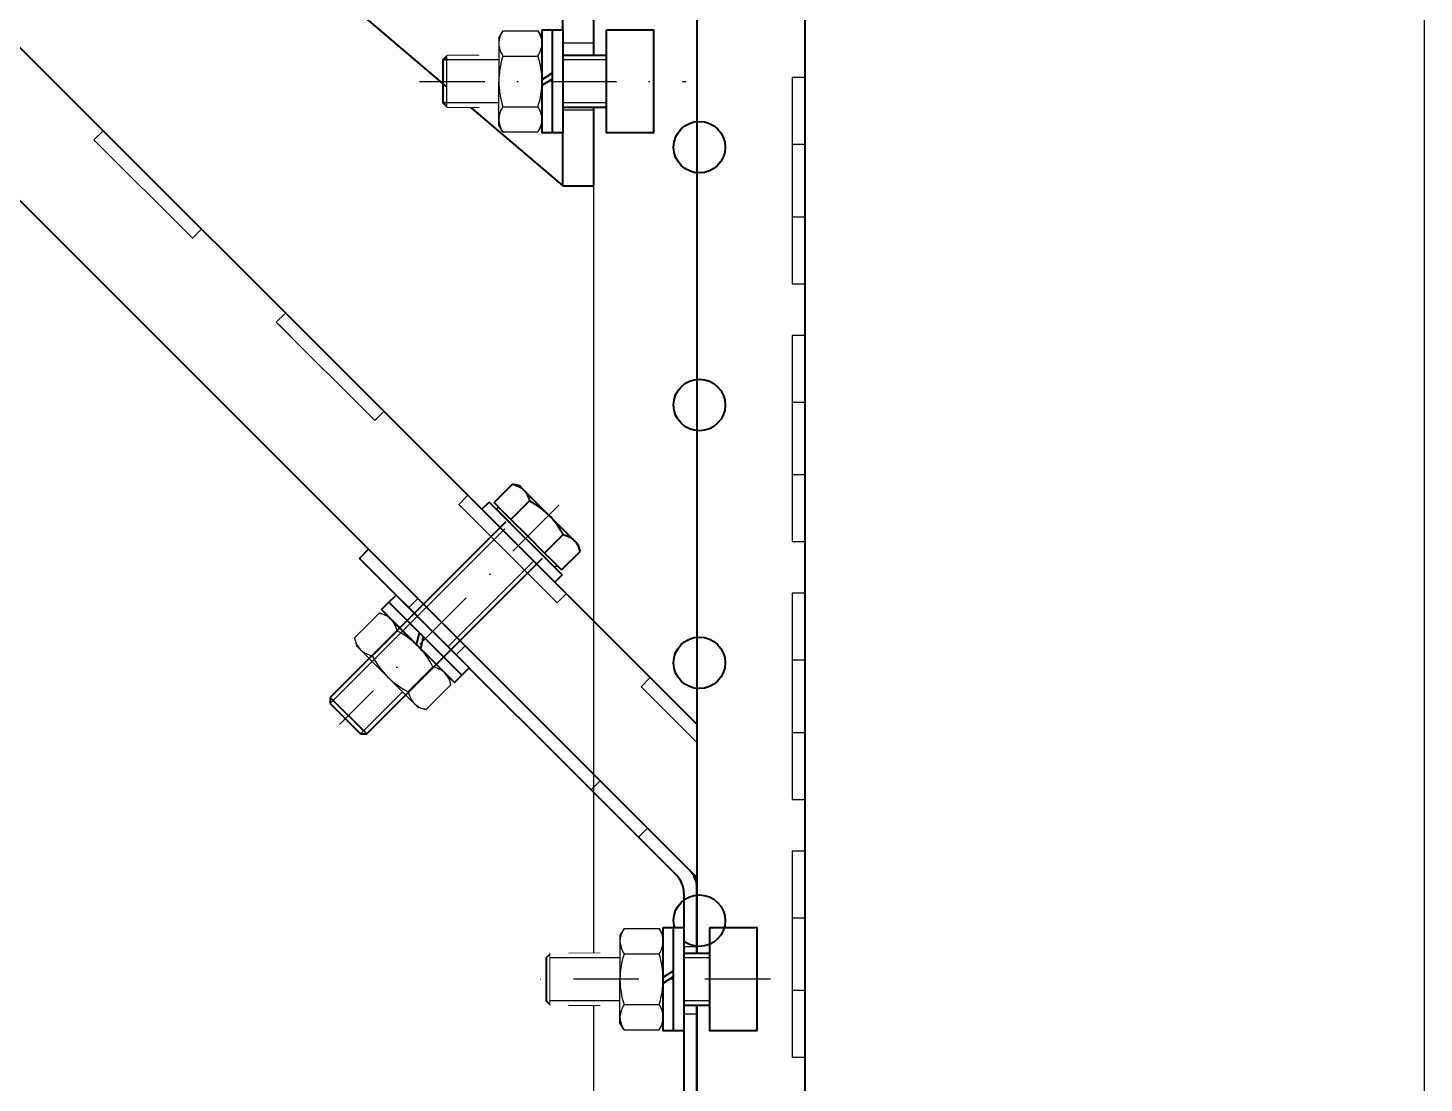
# Model space of a CAD drawing. Header units: millimetres. Extents: x -48331 to 47536, y -69828 to -11916.
# Drawn here: x -21412.3 to -21141.7, y -61488.6 to -61283.9 of the extents above; entities that cross this region are included whole.
import ezdxf

# ---------------------------------------------------------------- set-up
doc = ezdxf.new("R2010")
doc.units = ezdxf.units.MM
doc.linetypes.add('DASHDOT', pattern=[25.4, 12.7, -6.35, 0, -6.35])
for name, color, linetype in [('10 Стены', 253, 'Continuous'), ('11 Монтаж1', 200, 'Continuous'), ('12 Монтаж 2', 132, 'Continuous')]:
    doc.layers.add(name, color=color, linetype=linetype)

# ---------------------------------------------------------------- blocks, each defined once
blk = doc.blocks.new('BMC-10')
at = {"color": 0, "lineweight": 40}
for p, q in [((90.43, 3.96), (151.87, 65.41)), ((151.87, 65.41), (153.64, 63.64)), ((153.64, 63.64), (91.46, 1.46)), ((0, 2.5), (0, 0)), ((86.89, 2.5), (0, 2.5)), ((0, 0), (87.93, 0))]:
    blk.add_line(p, q, dxfattribs=at)
at = {"color": 0}
for p, q in [((144.09, 54.09), (142.33, 55.86)), ((134.9, 44.9), (133.13, 46.67)), ((108.74, 18.74), (106.97, 20.51)), ((99.55, 9.55), (97.78, 11.31)), ((13.5, 0), (13.5, 2.5)), ((26.5, 0), (26.5, 2.5)), ((63.5, 0), (63.5, 2.5)), ((76.5, 0), (76.5, 2.5))]:
    blk.add_line(p, q, dxfattribs=at)
at = {"color": 0, "lineweight": 40}
for centre in [(86.89, 7.5), (87.93, 5)]:
    blk.add_arc(centre, 5, 270, 315, dxfattribs=at)
blk = doc.blocks.new('уголок усиленный BMC1022HDZ')
at = {"color": 0, "lineweight": 40}
for p, q in [((-2, 92.5), (-101.5, 92.5)), ((-101.5, 86.5), (-101.5, 92.5)), ((-2, 86.5), (-101.5, 86.5)), ((-101.5, 86.5), (0, 0)), ((0, 0), (0, 84.5)), ((6, 0), (6, 84.5)), ((0, 0), (6, 0))]:
    blk.add_line(p, q, dxfattribs=at)
at = {"color": 0, "lineweight": -2}
for p, q in [((-88, 86.5), (-88, 92.5)), ((-75, 86.5), (-75, 92.5)), ((-38, 86.5), (-38, 92.5)), ((-25, 86.5), (-25, 92.5)), ((0, 77.75), (6, 77.75)), ((0, 64.75), (6, 64.75)), ((0, 27.75), (6, 27.75)), ((0, 14.75), (6, 14.75))]:
    blk.add_line(p, q, dxfattribs=at)
at = {"color": 0, "lineweight": 40}
for radius in [8, 2]:
    blk.add_arc((-2, 84.5), radius, 0, 90, dxfattribs=at)

msp = doc.modelspace()

# ---------------------------------------------------------------- linework, layer by layer
at = {"layer": '10 Стены', "lineweight": -2}
for p, q in [((-21261.65, -60975.07), (-21261.65, -62195.07)), ((-21141.65, -60975.07), (-21141.65, -62195.07))]:
    msp.add_line(p, q, dxfattribs=at)
at = {"layer": '11 Монтаж1', "lineweight": -2}
for p, q in [((-21302.65, -61682.07), (-21302.65, -60982.07)), ((-21261.65, -60982.07), (-21261.65, -61723.07))]:
    msp.add_line(p, q, dxfattribs=at)
at = {"layer": '11 Монтаж1', "lineweight": 40}
for p, q in [((-21331.87, -61290.13), (-21331.03, -61289.3)), ((-21331.87, -61290.13), (-21331.87, -61298.47)), ((-21324.87, -61290.13), (-21331.87, -61290.13)), ((-21331.03, -61289.3), (-21324.87, -61289.3)), ((-21331.03, -61299.3), (-21331.03, -61289.3)), ((-21331.03, -61299.3), (-21331.87, -61298.47)), ((-21324.87, -61298.47), (-21331.87, -61298.47)), ((-21324.87, -61299.3), (-21331.03, -61299.3))]:
    msp.add_line(p, q, dxfattribs=at)
at = {"layer": '11 Монтаж1'}
for points in [[(-21264.15, -61293.57), (-21264.15, -61320.57), (-21261.65, -61320.57), (-21261.65, -61293.57)], [(-21264.15, -61343.57), (-21264.15, -61370.57), (-21261.65, -61370.57), (-21261.65, -61343.57)], [(-21264.15, -61393.57), (-21264.15, -61420.57), (-21261.65, -61420.57), (-21261.65, -61393.57)], [(-21264.15, -61443.57), (-21264.15, -61470.57), (-21261.65, -61470.57), (-21261.65, -61443.57)]]:
    msp.add_lwpolyline(points, close=True, dxfattribs=at)
at = {"layer": '11 Монтаж1', "lineweight": 40}
for centre in [(-21282.15, -61307.07), (-21282.15, -61357.07), (-21282.15, -61407.07), (-21282.15, -61457.07)]:
    msp.add_circle(centre, 5, dxfattribs=at)
at = {"layer": '12 Монтаж 2', "color": 1, "lineweight": -2}
for p, q in [((-21363.83, -61341.34), (-21358.17, -61347)), ((-21264.15, -61457.06), (-21264.15, -61465.06))]:
    msp.add_line(p, q, dxfattribs=at)
at = {"layer": '12 Монтаж 2', "lineweight": 40}
for p, q in [((-21321.96, -61376), (-21318.36, -61372.4)), ((-21316.98, -61372.77), (-21318.36, -61372.4)), ((-21316.23, -61373.53), (-21316.98, -61372.77)), ((-21318.69, -61379.27), (-21315.1, -61375.67)), ((-21311.33, -61378.43), (-21316.23, -61373.53)), ((-21320.33, -61377.63), (-21321.96, -61376)), ((-21321.08, -61376.88), (-21321.51, -61377.3)), ((-21315.85, -61382.96), (-21321.51, -61377.3)), ((-21318.69, -61379.27), (-21320.33, -61377.63)), ((-21306.43, -61383.33), (-21311.33, -61378.43)), ((-21315.43, -61382.53), (-21318.69, -61379.27)), ((-21310.2, -61388.61), (-21315.85, -61382.96)), ((-21312.16, -61385.8), (-21315.43, -61382.53)), ((-21312.16, -61385.8), (-21308.57, -61382.2)), ((-21305.67, -61384.09), (-21306.43, -61383.33)), ((-21310.53, -61387.43), (-21312.16, -61385.8)), ((-21308.9, -61389.06), (-21305.3, -61385.47)), ((-21305.3, -61385.47), (-21305.67, -61384.09)), ((-21308.9, -61389.06), (-21310.53, -61387.43)), ((-21310.2, -61388.61), (-21309.77, -61388.19)), ((-21353.73, -61413.77), (-21353.73, -61414.94)), ((-21347.83, -61420.84), (-21346.66, -61420.84)), ((-21311.87, -61464.26), (-21311.03, -61463.43)), ((-21311.87, -61464.26), (-21311.87, -61472.6)), ((-21311.03, -61473.43), (-21311.03, -61463.43)), ((-21301.37, -61464.26), (-21308.37, -61464.26)), ((-21307.53, -61463.43), (-21301.37, -61463.43)), ((-21311.03, -61473.43), (-21311.87, -61472.6)), ((-21301.37, -61472.6), (-21308.37, -61472.6)), ((-21301.37, -61473.43), (-21307.53, -61473.43))]:
    msp.add_line(p, q, dxfattribs=at)
at = {"layer": '12 Монтаж 2'}
msp.add_line((-21347.83, -61420.84), (-21313.96, -61386.97), dxfattribs=at)
at = {"layer": '12 Монтаж 2', "lineweight": 40, "flags": 128}
for points in [[(-21686.26, -61045.07), (-21282.65, -61448.68)], [(-21282.65, -61418.99), (-21656.56, -61045.07)]]:
    msp.add_lwpolyline(points, dxfattribs=at)
msp.add_lwpolyline([(-21261.65, -61645.07), (-21261.65, -61045.07), (-21282.65, -61045.07), (-21282.65, -61645.07)], close=True, dxfattribs=at)
at = {"layer": '12 Монтаж 2'}
for points in [[(-21378.67, -61322.97), (-21397.76, -61303.87), (-21399.53, -61305.64), (-21380.44, -61324.73)], [(-21261.65, -61333.57), (-21261.65, -61306.57), (-21264.15, -61306.57), (-21264.15, -61333.57)], [(-21343.32, -61358.32), (-21362.41, -61339.23), (-21364.18, -61341), (-21345.08, -61360.09)], [(-21261.65, -61383.57), (-21261.65, -61356.57), (-21264.15, -61356.57), (-21264.15, -61383.57)], [(-21307.96, -61393.68), (-21327.05, -61374.58), (-21328.82, -61376.35), (-21309.73, -61395.44)], [(-21261.65, -61433.57), (-21261.65, -61406.57), (-21264.15, -61406.57), (-21264.15, -61433.57)], [(-21261.65, -61483.57), (-21261.65, -61456.57), (-21264.15, -61456.57), (-21264.15, -61483.57)]]:
    msp.add_lwpolyline(points, close=True, dxfattribs=at)
msp.add_lwpolyline([(-21282.65, -61418.99), (-21291.7, -61409.94), (-21293.47, -61411.71), (-21282.65, -61422.52)], dxfattribs=at)
at = {"layer": '12 Монтаж 2', "lineweight": 40}
for centre, start, end in [((-21319.95, -61379.42), 315, 45), ((-21312.32, -61387.06), 45, 135)]:
    msp.add_arc(centre, 0.4, start, end, dxfattribs=at)
for points, knots in [([(-21318.36, -61372.4), (-21317.94, -61372.52), (-21317.55, -61372.66), (-21316.83, -61373.03), (-21316.5, -61373.25), (-21316.23, -61373.53)], [0, 0, 0, 0, 0.5, 0.5, 1, 1, 1, 1]), ([(-21316.23, -61373.53), (-21316.09, -61373.67), (-21315.96, -61373.82), (-21315.73, -61374.14), (-21315.63, -61374.31), (-21315.35, -61374.85), (-21315.21, -61375.25), (-21315.1, -61375.67)], [0, 0, 0, 0, 0.25, 0.25, 0.5, 0.5, 1, 1, 1, 1]), ([(-21311.33, -61378.43), (-21311.6, -61378.15), (-21311.89, -61377.89), (-21312.5, -61377.38), (-21312.81, -61377.14), (-21313.75, -61376.45), (-21314.42, -61376.05), (-21315.1, -61375.67)], [0, 0, 0, 0, 0.25, 0.25, 0.5, 0.5, 1, 1, 1, 1]), ([(-21308.57, -61382.2), (-21308.94, -61381.52), (-21309.36, -61380.85), (-21310.27, -61379.58), (-21310.77, -61378.98), (-21311.33, -61378.43)], [0, 0, 0, 0, 0.5, 0.5, 1, 1, 1, 1]), ([(-21308.57, -61382.2), (-21308.14, -61382.32), (-21307.75, -61382.46), (-21307.03, -61382.83), (-21306.71, -61383.05), (-21306.43, -61383.33)], [0, 0, 0, 0, 0.5, 0.5, 1, 1, 1, 1]), ([(-21306.43, -61383.33), (-21306.29, -61383.47), (-21306.16, -61383.62), (-21305.93, -61383.94), (-21305.83, -61384.11), (-21305.55, -61384.65), (-21305.41, -61385.05), (-21305.3, -61385.47)], [0, 0, 0, 0, 0.25, 0.25, 0.5, 0.5, 1, 1, 1, 1])]:
    msp.add_open_spline(points, degree=3, knots=knots, dxfattribs=at)

# ---------------------------------------------------------------- block references
at = {"layer": '11 Монтаж1', "rotation": 180.0000000000103}
msp.add_blockref('BMC-10', (-21410.15, -61222.07), dxfattribs=at)
at = {"layer": '11 Монтаж1'}
msp.add_blockref('уголок усиленный BMC1022HDZ', (-21308.65, -61314.57), dxfattribs=at)
at = {"layer": '12 Монтаж 2', "lineweight": 40, "rotation": 90.00000000000365}
msp.add_blockref('BMC-10', (-21282.65, -61538.68), dxfattribs=at)

# ---------------------------------------------------------------- next in the draw order: wipeouts: each hides what was drawn before it
at = {"lineweight": 40}
for points, layer in [([(-21331.03, -61289.3), (-21300.15, -61289.3), (-21300.15, -61299.3), (-21331.03, -61299.3)], '11 Монтаж1'), ([(-21324.34, -61377.3), (-21322.92, -61375.89), (-21308.78, -61390.03), (-21310.2, -61391.44)], '12 Монтаж 2'), ([(-21343.78, -61396.75), (-21342.37, -61395.33), (-21328.23, -61409.47), (-21329.64, -61410.89)], '12 Монтаж 2'), ([(-21311.03, -61463.43), (-21280.15, -61463.43), (-21280.15, -61473.43), (-21311.03, -61473.43)], '12 Монтаж 2')]:
    msp.add_wipeout(points, dxfattribs=at).dxf.layer = layer

# ---------------------------------------------------------------- next in the draw order: linework, layer by layer
at = {"layer": '11 Монтаж1', "lineweight": 40}
for p, q in [((-21308.65, -61294.3), (-21308.65, -61286.3)), ((-21300.15, -61289.3), (-21314.87, -61289.3)), ((-21308.65, -61302.3), (-21308.65, -61294.3)), ((-21314.87, -61299.3), (-21300.15, -61299.3))]:
    msp.add_line(p, q, dxfattribs=at)
at = {"layer": '11 Монтаж1'}
for p, q in [((-21300.15, -61290.13), (-21331.03, -61290.13)), ((-21300.15, -61298.47), (-21331.03, -61298.47))]:
    msp.add_line(p, q, dxfattribs=at)
at = {"layer": '11 Монтаж1', "lineweight": 40}
msp.add_lwpolyline([(-21300.15, -61284.3), (-21291.03, -61284.3), (-21291.03, -61304.3), (-21300.15, -61304.3)], close=True, dxfattribs=at)
for centre, start, end in [((-21309.05, -61288.9), 270, 0), ((-21309.05, -61299.7), 0, 90)]:
    msp.add_arc(centre, 0.4, start, end, dxfattribs=at)
at = {"layer": '12 Монтаж 2', "lineweight": 40}
for p, q in [((-21285.15, -61468.43), (-21285.15, -61460.43)), ((-21280.15, -61463.43), (-21294.87, -61463.43)), ((-21285.15, -61476.43), (-21285.15, -61468.43)), ((-21294.87, -61473.43), (-21280.15, -61473.43))]:
    msp.add_line(p, q, dxfattribs=at)
at = {"layer": '12 Монтаж 2'}
for p, q in [((-21280.15, -61464.26), (-21311.03, -61464.26)), ((-21280.15, -61472.6), (-21311.03, -61472.6))]:
    msp.add_line(p, q, dxfattribs=at)
at = {"layer": '12 Монтаж 2', "lineweight": 40, "ltscale": 6.666667}
msp.add_lwpolyline([(-21324.34, -61377.3), (-21322.92, -61375.89), (-21308.78, -61390.03), (-21310.2, -61391.44)], close=True, dxfattribs=at)
at = {"layer": '12 Монтаж 2', "lineweight": 40}
msp.add_lwpolyline([(-21280.15, -61458.43), (-21271.03, -61458.43), (-21271.03, -61478.43), (-21280.15, -61478.43)], close=True, dxfattribs=at)
for centre, start, end in [((-21285.55, -61463.03), 270, 0), ((-21285.55, -61473.83), 0, 90)]:
    msp.add_arc(centre, 0.4, start, end, dxfattribs=at)

# ---------------------------------------------------------------- next in the draw order: wipeouts: each hides what was drawn before it
at = {"lineweight": 40}
msp.add_wipeout([(-21336.64, -61415.77), (-21335.15, -61416.13), (-21330.34, -61411.32), (-21330.7, -61409.83), (-21342.72, -61397.81), (-21344.22, -61397.44), (-21349.03, -61402.25), (-21348.66, -61403.75)], dxfattribs=at).dxf.layer = '12 Монтаж 2'

# ---------------------------------------------------------------- next in the draw order: linework, layer by layer
at = {"layer": '12 Монтаж 2', "lineweight": 40}
for p, q in [((-21333.88, -61400.99), (-21339.54, -61395.33)), ((-21328.23, -61406.64), (-21333.88, -61400.99)), ((-21353.73, -61413.77), (-21346.66, -61420.84)), ((-21353.73, -61414.94), (-21347.83, -61420.84))]:
    msp.add_line(p, q, dxfattribs=at)
at = {"layer": '12 Монтаж 2'}
for p, q in [((-21349.03, -61402.25), (-21344.22, -61397.44)), ((-21344.22, -61397.44), (-21342.72, -61397.81)), ((-21342.72, -61397.81), (-21341.92, -61398.61)), ((-21341.92, -61398.61), (-21336.71, -61403.82)), ((-21349.03, -61402.25), (-21348.66, -61403.75)), ((-21345.56, -61405.72), (-21340.75, -61400.91)), ((-21348.66, -61403.75), (-21347.86, -61404.55)), ((-21347.86, -61404.55), (-21342.65, -61409.76)), ((-21331.51, -61409.02), (-21336.71, -61403.82)), ((-21338.62, -61412.66), (-21333.81, -61407.85)), ((-21337.45, -61414.96), (-21342.65, -61409.76)), ((-21330.7, -61409.83), (-21331.51, -61409.02)), ((-21330.34, -61411.32), (-21330.7, -61409.83)), ((-21335.15, -61416.13), (-21330.34, -61411.32)), ((-21336.64, -61415.77), (-21337.45, -61414.96)), ((-21335.15, -61416.13), (-21336.64, -61415.77))]:
    msp.add_line(p, q, dxfattribs=at)
at = {"layer": '12 Монтаж 2', "lineweight": 40, "ltscale": 6.666667}
for p, q in [((-21336.99, -61403.54), (-21336.45, -61401.25)), ((-21336.19, -61404.34), (-21335.65, -61402.05))]:
    msp.add_line(p, q, dxfattribs=at)
at = {"layer": '12 Монтаж 2', "lineweight": 40, "ltscale": 75}
msp.add_lwpolyline([(-21343.78, -61396.75), (-21342.37, -61395.33), (-21328.23, -61409.47), (-21329.64, -61410.89)], close=True, dxfattribs=at)
at = {"layer": '12 Монтаж 2', "lineweight": 40}
for centre, start, end in [((-21337.98, -61397.45), 315, 45), ((-21330.35, -61405.09), 45, 135)]:
    msp.add_arc(centre, 0.4, start, end, dxfattribs=at)
at = {"layer": '12 Монтаж 2'}
for centre, radius, start, end in [((-21345.15, -61402.13), 4.78, 47.3904, 78.7214), ((-21345.59, -61401.93), 4.95, 11.8401, 42.0412), ((-21344.34, -61401.32), 4.78, 191.2786, 222.6096), ((-21348.37, -61415.77), 16.7, 45.6955, 62.8218), ((-21344.54, -61400.87), 4.95, 227.9588, 258.1599), ((-21348.66, -61415.48), 16.7, 27.1782, 44.3045), ((-21330.7, -61398.09), 16.7, 207.1782, 224.3045), ((-21334.82, -61412.7), 4.95, 47.9588, 78.1599), ((-21330.99, -61397.81), 16.7, 225.6955, 242.8218), ((-21335.02, -61412.26), 4.78, 11.2786, 42.6096), ((-21333.77, -61411.64), 4.95, 191.8401, 222.0412), ((-21334.21, -61411.44), 4.78, 227.3904, 258.7214)]:
    msp.add_arc(centre, radius, start, end, dxfattribs=at)

# ---------------------------------------------------------------- next in the draw order: wipeouts: each hides what was drawn before it
at = {"lineweight": 40}
for points, layer in [([(-21312.65, -61284.3), (-21310.65, -61284.3), (-21310.65, -61304.3), (-21312.65, -61304.3)], '11 Монтаж1'), ([(-21289.15, -61458.43), (-21287.15, -61458.43), (-21287.15, -61478.43), (-21289.15, -61478.43)], '12 Монтаж 2')]:
    msp.add_wipeout(points, dxfattribs=at).dxf.layer = layer

# ---------------------------------------------------------------- next in the draw order: wipeouts: each hides what was drawn before it
for points, layer in [([(-21321.05, -61302.8), (-21320.25, -61304.12), (-21313.45, -61304.12), (-21312.65, -61302.8), (-21312.65, -61285.8), (-21313.45, -61284.49), (-21320.25, -61284.49), (-21321.05, -61285.8)], '11 Монтаж1'), ([(-21342.37, -61395.33), (-21340.95, -61393.92), (-21326.81, -61408.06), (-21328.23, -61409.47)], '12 Монтаж 2'), ([(-21297.55, -61476.93), (-21296.75, -61478.25), (-21289.95, -61478.25), (-21289.15, -61476.93), (-21289.15, -61459.93), (-21289.95, -61458.62), (-21296.75, -61458.62), (-21297.55, -61459.93)], '12 Монтаж 2')]:
    msp.add_wipeout(points, dxfattribs=at).dxf.layer = layer

# ---------------------------------------------------------------- next in the draw order: linework, layer by layer
at = {"layer": '11 Монтаж1'}
for p, q in [((-21320.25, -61284.49), (-21321.05, -61285.8)), ((-21321.05, -61285.8), (-21321.05, -61286.94)), ((-21320.25, -61284.49), (-21313.45, -61284.49)), ((-21313.45, -61284.49), (-21312.65, -61285.8)), ((-21312.65, -61285.8), (-21312.65, -61286.94)), ((-21321.05, -61286.94), (-21321.05, -61294.3)), ((-21312.65, -61286.94), (-21312.65, -61294.3)), ((-21320.25, -61289.39), (-21313.45, -61289.39)), ((-21321.05, -61301.66), (-21321.05, -61294.3)), ((-21312.65, -61301.66), (-21312.65, -61294.3)), ((-21320.25, -61299.21), (-21313.45, -61299.21)), ((-21321.05, -61302.8), (-21321.05, -61301.66)), ((-21312.65, -61302.8), (-21312.65, -61301.66)), ((-21320.25, -61304.12), (-21321.05, -61302.8)), ((-21320.25, -61304.12), (-21313.45, -61304.12)), ((-21313.45, -61304.12), (-21312.65, -61302.8))]:
    msp.add_line(p, q, dxfattribs=at)
at = {"layer": '11 Монтаж1', "lineweight": 40, "ltscale": 6.666667}
for p, q in [((-21312.65, -61293.91), (-21310.65, -61292.67)), ((-21312.65, -61295.04), (-21310.65, -61293.8))]:
    msp.add_line(p, q, dxfattribs=at)
at = {"layer": '11 Монтаж1', "lineweight": 40, "ltscale": 75}
msp.add_lwpolyline([(-21312.65, -61284.3), (-21310.65, -61284.3), (-21310.65, -61304.3), (-21312.65, -61304.3)], close=True, dxfattribs=at)
at = {"layer": '11 Монтаж1'}
for centre, radius, start, end in [((-21316.28, -61287.14), 4.78, 146.2786, 177.6096), ((-21317.43, -61287.14), 4.78, 2.3904, 33.7214), ((-21316.11, -61286.68), 4.95, 182.9588, 213.1599), ((-21317.6, -61286.68), 4.95, 326.8401, 357.0412), ((-21304.36, -61294.5), 16.7, 162.1782, 179.3045), ((-21329.35, -61294.5), 16.7, 0.6955, 17.8218), ((-21304.36, -61294.1), 16.7, 180.6955, 197.8218), ((-21329.35, -61294.1), 16.7, 342.1782, 359.3045), ((-21316.11, -61301.92), 4.95, 146.8401, 177.0412), ((-21317.6, -61301.92), 4.95, 2.9588, 33.1599), ((-21316.28, -61301.46), 4.78, 182.3904, 213.7214), ((-21317.43, -61301.46), 4.78, 326.2786, 357.6096)]:
    msp.add_arc(centre, radius, start, end, dxfattribs=at)
at = {"layer": '12 Монтаж 2', "linetype": 'DASHDOT'}
msp.add_line((-21309.32, -61376.43), (-21351.93, -61419.04), dxfattribs=at)
at = {"layer": '12 Монтаж 2', "lineweight": 40}
for p, q in [((-21319.67, -61379.7), (-21353.73, -61413.77)), ((-21346.66, -61420.84), (-21312.6, -61386.78))]:
    msp.add_line(p, q, dxfattribs=at)
at = {"layer": '12 Монтаж 2'}
for p, q in [((-21353.73, -61414.94), (-21319.86, -61381.07)), ((-21296.75, -61458.62), (-21297.55, -61459.93)), ((-21296.75, -61458.62), (-21289.95, -61458.62)), ((-21289.95, -61458.62), (-21289.15, -61459.93)), ((-21297.55, -61459.93), (-21297.55, -61461.07)), ((-21297.55, -61461.07), (-21297.55, -61468.43)), ((-21289.15, -61459.93), (-21289.15, -61461.07)), ((-21289.15, -61461.07), (-21289.15, -61468.43)), ((-21296.75, -61463.52), (-21289.95, -61463.52)), ((-21297.55, -61475.79), (-21297.55, -61468.43)), ((-21289.15, -61475.79), (-21289.15, -61468.43)), ((-21297.55, -61476.93), (-21297.55, -61475.79)), ((-21296.75, -61473.34), (-21289.95, -61473.34)), ((-21289.15, -61476.93), (-21289.15, -61475.79)), ((-21296.75, -61478.25), (-21297.55, -61476.93)), ((-21296.75, -61478.25), (-21289.95, -61478.25)), ((-21289.95, -61478.25), (-21289.15, -61476.93))]:
    msp.add_line(p, q, dxfattribs=at)
at = {"layer": '12 Монтаж 2', "lineweight": 40, "ltscale": 6.666667}
for p, q in [((-21289.15, -61468.04), (-21287.15, -61466.8)), ((-21289.15, -61469.17), (-21287.15, -61467.93))]:
    msp.add_line(p, q, dxfattribs=at)
msp.add_lwpolyline([(-21342.37, -61395.33), (-21340.95, -61393.92), (-21326.81, -61408.06), (-21328.23, -61409.47)], close=True, dxfattribs=at)
at = {"layer": '12 Монтаж 2', "lineweight": 40, "ltscale": 75}
msp.add_lwpolyline([(-21289.15, -61458.43), (-21287.15, -61458.43), (-21287.15, -61478.43), (-21289.15, -61478.43)], close=True, dxfattribs=at)
at = {"layer": '12 Монтаж 2'}
for centre, radius, start, end in [((-21292.78, -61461.27), 4.78, 146.2786, 177.6096), ((-21293.93, -61461.27), 4.78, 2.3904, 33.7214), ((-21292.61, -61460.81), 4.95, 182.9588, 213.1599), ((-21294.1, -61460.81), 4.95, 326.8401, 357.0412), ((-21280.86, -61468.63), 16.7, 162.1782, 179.3045), ((-21305.85, -61468.63), 16.7, 0.6955, 17.8218), ((-21280.86, -61468.23), 16.7, 180.6955, 197.8218), ((-21305.85, -61468.23), 16.7, 342.1782, 359.3045), ((-21292.61, -61476.05), 4.95, 146.8401, 177.0412), ((-21292.78, -61475.59), 4.78, 182.3904, 213.7214), ((-21294.1, -61476.05), 4.95, 2.9588, 33.1599), ((-21293.93, -61475.59), 4.78, 326.2786, 357.6096)]:
    msp.add_arc(centre, radius, start, end, dxfattribs=at)

# ---------------------------------------------------------------- next in the draw order: wipeouts: each hides what was drawn before it
at = {"lineweight": 40}
for points, layer in [([(-21310.65, -61284.3), (-21308.65, -61284.3), (-21308.65, -61304.3), (-21310.65, -61304.3)], '11 Монтаж1'), ([(-21287.15, -61458.43), (-21285.15, -61458.43), (-21285.15, -61478.43), (-21287.15, -61478.43)], '12 Монтаж 2')]:
    msp.add_wipeout(points, dxfattribs=at).dxf.layer = layer

# ---------------------------------------------------------------- next in the draw order: linework, layer by layer
at = {"layer": '11 Монтаж1', "linetype": 'DASHDOT'}
msp.add_line((-21336.44, -61294.3), (-21284.69, -61294.3), dxfattribs=at)
at = {"layer": '11 Монтаж1', "lineweight": 40, "ltscale": 6.666667}
msp.add_lwpolyline([(-21310.65, -61284.3), (-21308.65, -61284.3), (-21308.65, -61304.3), (-21310.65, -61304.3)], close=True, dxfattribs=at)
at = {"layer": '12 Монтаж 2', "linetype": 'DASHDOT'}
msp.add_line((-21268.39, -61468.43), (-21315.3, -61468.43), dxfattribs=at)
at = {"layer": '12 Монтаж 2', "lineweight": 40, "ltscale": 6.666667}
msp.add_lwpolyline([(-21287.15, -61458.43), (-21285.15, -61458.43), (-21285.15, -61478.43), (-21287.15, -61478.43)], close=True, dxfattribs=at)

doc.saveas('drawing.dxf')
